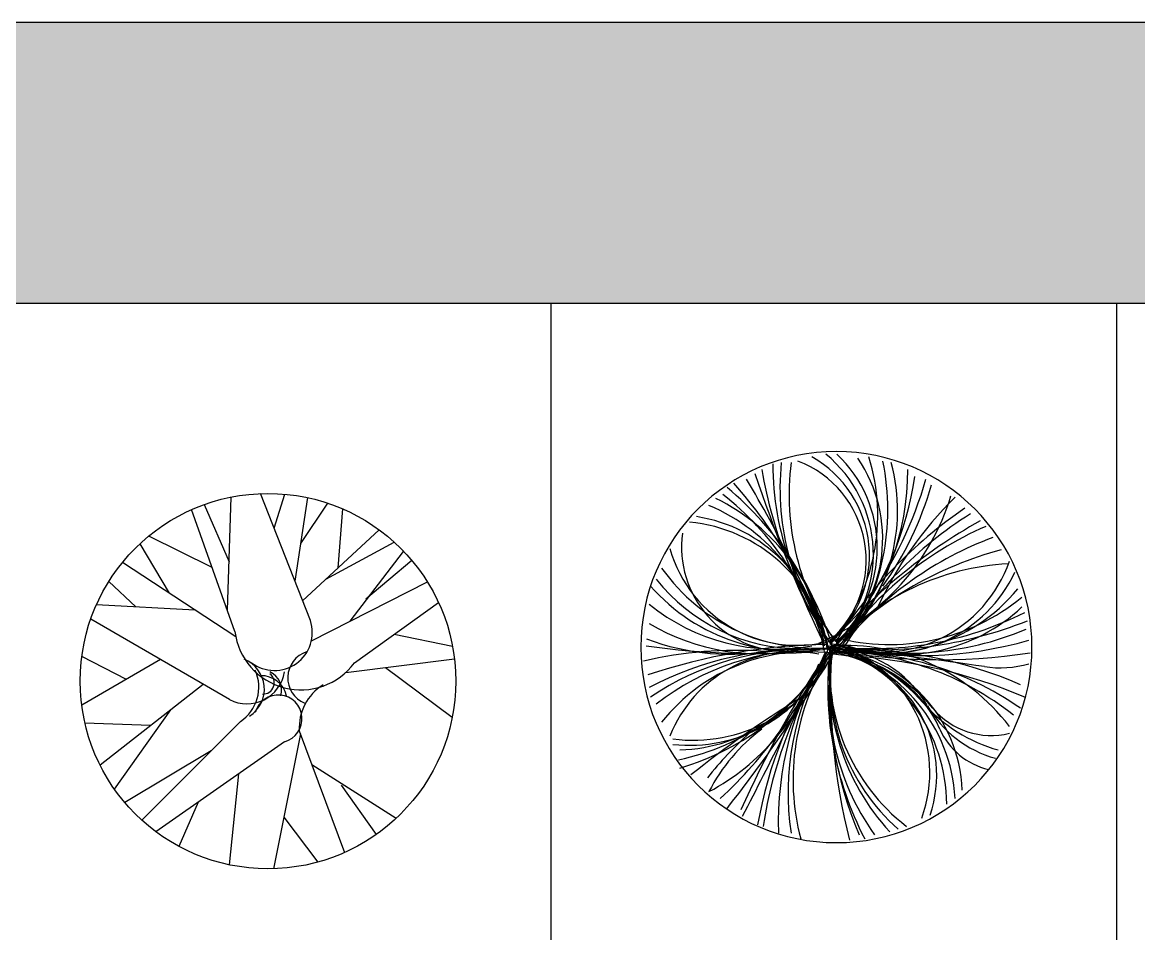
# Model space of a CAD drawing. Header units: inches. Extents: x 7658 to 73799, y 48 to 40262.
# Drawn here: x 32383 to 36546, y 36861 to 40262 of the extents above; entities that cross this region are included whole.
import ezdxf

# ---------------------------------------------------------------- set-up
doc = ezdxf.new("R2010")
doc.units = ezdxf.units.IN
doc.layers.add('www.cad-blocks.net', color=7, linetype='Continuous')

# ---------------------------------------------------------------- blocks, each defined once
blk = doc.blocks.new('A$C516926BB')
for p, q in [((0, 38.5194), (62.4121, 38.5194)), ((22.968, 38.5194), (22.968, 0)), ((25.0771, 38.5194), (25.0771, 0))]:
    blk.add_line(p, q)
blk = doc.blocks.new('A$C5D42461D')
at = {"color": 0}
for p, q in [((0.5467, 0.9644), (0.5606, 1.3868)), ((0.8562, 0.9259), (0.6705, 1.3999)), ((0.721, 1.2709), (0.7608, 1.3976)), ((0.845, 1.3848), (0.7986, 1.0729)), ((0.5749, 0.8849), (0.4132, 1.3399)), ((0.4599, 1.3587), (0.5527, 1.1454)), ((0.92, 1.3643), (0.8196, 1.2141)), ((0.9603, 1.1233), (0.9771, 1.3424)), ((0.8273, 0.9995), (1.1123, 1.2648)), ((0.2207, 1.2125), (0.33, 1.028)), ((0.49, 1.1238), (0.2537, 1.2414)), ((0.9142, 1.0804), (1.169, 1.2185)), ((1.0042, 0.9239), (1.204, 1.1843)), ((0.5782, 0.8649), (0.1554, 1.1427)), ((1.2348, 1.15), (1.0628, 1.0058)), ((0.205, 0.9771), (0.1047, 1.0721)), ((0.8599, 0.8508), (1.2928, 1.07)), ((0.4254, 0.9653), (0.0583, 0.9849)), ((1.0206, 0.7684), (1.3339, 0.9937)), ((0.5546, 0.6312), (0.0371, 0.9317)), ((1.1688, 0.875), (1.3862, 0.8304)), ((0.1706, 0.7067), (0.0038, 0.7921)), ((0.2976, 0.7804), (0.0036, 0.6098)), ((0.9885, 0.7327), (1.3934, 0.7839)), ((1.1369, 0.7514), (1.3854, 0.5653)), ((0.4568, 0.688), (0.0717, 0.3868)), ((0.3348, 0.5926), (0.125, 0.2975)), ((0.2603, 0.5343), (0.0156, 0.5429)), ((0.5953, 0.5494), (0.2278, 0.1811)), ((0.8193, 0.5029), (0.7191, 0)), ((0.8149, 0.5147), (0.9833, 0.0604)), ((0.7603, 0.4738), (0.2802, 0.138)), ((0.4859, 0.4398), (0.1636, 0.2475)), ((0.8614, 0.3893), (1.1763, 0.1884)), ((0.5884, 0.3536), (0.5532, 0.0148)), ((1.1022, 0.128), (0.9727, 0.3114)), ((0.4375, 0.248), (0.3661, 0.0834)), ((0.7573, 0.1919), (0.8844, 0.0249))]:
    blk.add_line(p, q, dxfattribs=at)
for centre, major_axis, start_param, end_param in [((0.6981, 0.7001), (0.7004, 0), -6.894750588237741e-07, 6.283184617704528), ((0.7218, 0.8814), (0.1001, 0.1001), 3.280842, 5.816889), ((0.8209, 0.9153), (0.1753, 0.1753), 2.479248, 4.863344), ((0.8739, 0.7123), (-0.0722, 0.0722), -0.469626, 1.967569), ((0.5649, 0.6706), (0.0847, 0.0847), 4.496249, 6.690111), ((0.6194, 0.7587), (-0.1011, 0.1011), 1.88617, 3.754789), ((0.5087, 0.6781), (-0.1097, 0.1097), 2.947975, 4.34476), ((0.6737, 0.6252), (-0.0673, 0.0673), 4.138269, 5.527947), ((0.6796, 0.694), (0.0298, 0.0298), 3.884732, 6.417548), ((0.6738, 0.6656), (-0.0533, 0.0533), 3.652117, 5.069608), ((1.0019, 0.5265), (0.1325, 0.1325), 1.336521, 2.419036), ((0.7362, 0.5595), (0.0629, 0.0629), 4.201373, 8.365654)]:
    blk.add_ellipse(centre, major_axis=major_axis, ratio=1, start_param=start_param, end_param=end_param, dxfattribs=at)
blk = doc.blocks.new('A$C54C81A1C')
at = {"color": 0}
for centre, major_axis, start_param, end_param in [((0.7272, 0.729), (0.7295, 0), 0, 6.283185), ((1.4954, 1.3208), (-0.692, 0.692), 0.685772, 1.421857), ((1.5072, 1.2988), (-0.6765, 0.6765), 0.660424, 1.3971), ((0.4414, 1.0529), (-0.3968, 0), 2.291143, 4.345238), ((0.427, 1.0704), (-0.4234, 0), 2.281299, 4.196934), ((0.3821, 1.0751), (-0.483, 0), 2.34206, 4.027474), ((0.1374, 1.2201), (-0.526, 0.526), 3.242086, 4.225443), ((0.3699, 1.1336), (0.5301, 0), -0.839467, 0.601569), ((0.3983, 1.0993), (0.4815, 0), -0.813321, 0.81332), ((0.27, 1.2382), (-0.4847, 0.4847), 3.100393, 4.192507), ((0.0365, 1.2415), (-0.6242, 0.6242), 3.307234, 4.134402), ((5.7384, 3.1639), (-3.9653, 3.9653), 1.10977, 1.228456), ((2.1188, 1.6736), (-1.1974, 1.1974), 0.952369, 1.377369), ((1.5209, 1.4064), (-1.0304, 0), -0.006285, 0.717762), ((-0.0154, 1.395), (0.7136, 0.7136), 4.803722, 5.495027), ((-0.993, 0.1606), (1.2615, 1.2615), 5.831101, 6.220323), ((-3.1253, -0.749), (-2.8984, 2.8984), 4.295799, 4.466262), ((-0.1285, 1.5267), (0.8198, 0.8198), 4.821752, 5.358962), ((-0.3742, 1.7672), (-1.0558, 1.0558), 3.315624, 3.647923), ((-0.0971, 1.6682), (-0.8663, 0.8663), 3.307435, 3.651695), ((-0.3766, 0.4334), (0.7784, 0.7784), 5.774254, 6.40239), ((-0.4894, 0.3614), (0.8894, 0.8894), 5.794128, 6.370236), ((0.3193, 1.5472), (0.8729, 0), -1.167673, -0.294679), ((-0.0274, 0.5941), (0.5089, 0.5089), 5.66407, 6.670198), ((-0.0539, 0.6037), (-0.5348, 0.5348), 4.086155, 5.043787), ((2.1424, 0.2982), (-0.9813, 0.9813), -0.009188, 0.357682), ((0.1184, 0.6527), (0.403, 0.403), 5.640792, 6.915669), ((2.1863, -0.1858), (1.2275, 1.2275), 1.385232, 1.787202), ((1.9953, -0.0012), (-1.0239, 1.0239), -0.226257, 0.25709), ((0.125, 0.6144), (-0.4125, 0.4125), 4.115209, 5.404641), ((2.2846, -0.6108), (1.4702, 1.4702), 1.298778, 1.64963), ((1.813, -0.0252), (-0.9304, 0.9304), -0.37182, 0.189611), ((0.5386, 1.1019), (-0.2749, 0.2749), 0.651683, 2.365967), ((1.7804, -0.1103), (-0.9433, 0.9433), -0.425213, 0.085109), ((0.5818, 1.229), (-0.4933, 0), 0.271367, 1.88507), ((1.6856, -0.2143), (0.9549, 0.9549), 1.043178, 1.566968), ((0.8959, 1.215), (-0.5043, 0), 1.233745, 2.808467), ((0.6525, 1.431), (0.706, 0), 3.755696, 4.818404), ((1.4176, 0.0925), (0.6707, 0.6707), 0.838473, 1.613617), ((0.9124, 1.2364), (-0.3762, 0.3762), 2.126712, 3.484491), ((0.5909, 1.4079), (0.4839, 0.4839), 3.026565, 3.931834), ((0.5739, 1.4326), (0.7196, 0), 3.863894, 4.922438), ((0.8923, 1.3665), (-0.6617, 0), 1.272831, 2.453876), ((0.5004, 1.4681), (-0.5279, 0.5279), 1.672356, 2.538462), ((0.9255, 1.5158), (0.5496, 0.5496), 3.664758, 4.615109), ((0.9728, 1.3516), (-0.4596, 0.4596), 2.014681, 3.113123), ((0.864, 1.9774), (1.2539, 0), 4.583772, 5.18026), ((0.4403, 1.5145), (0.5728, 0.5728), 3.394019, 4.144317), ((0.8746, 2.2422), (-1.5237, 0), 1.454661, 1.950884), ((0.9936, 1.8342), (-1.1279, 0), 1.310447, 1.972623), ((0.333, 1.5926), (-0.6294, 0.6294), 1.994989, 2.545934), ((0.7599, -0.0359), (-0.7715, 0), 3.795286, 4.779274), ((1.0317, 2.2106), (1.0702, 1.0702), 3.722206, 4.20362), ((0.3534, -0.7939), (-1.0683, 1.0683), -0.855606, -0.554759), ((0.4328, 3.6595), (2.0894, 2.0894), 3.786266, 4.002757), ((0.7239, -1.464), (-1.558, 1.558), -0.771306, -0.461957), ((0.5987, -0.4954), (0.8596, 0.8596), 0.729265, 1.273323), ((0.6088, -0.3022), (0.7223, 0.7223), 0.743766, 1.383152), ((0.6463, -0.2472), (-0.6829, 0.6829), -0.806761, -0.126162), ((0.6188, 0.0187), (-0.49, 0.49), -0.945386, 0.115763), ((0.569, 0.2143), (-0.3516, 0.3516), -0.972823, 0.409101), ((0.1933, 0.9638), (-0.4117, 0.4117), 2.22478, 3.48192), ((-0.0365, 1.1675), (-0.6195, 0.6195), 2.556435, 3.395602), ((-0.1369, 1.2341), (-0.7045, 0.7045), 2.640834, 3.389028), ((0.1216, 0.9729), (-0.4441, 0.4441), 2.390205, 3.518763), ((-0.8339, 1.3889), (1.1772, 1.1772), 4.670804, 5.079847), ((222.0787, -112.3502), (-175.7785, 175.7785), 0.31325, 0.31601), ((2.095, -0.1876), (-1.1733, 1.1733), 0.21532, 0.635591), ((1.7152, 0.076), (0.8518, 0.8518), 1.798868, 2.390916), ((1.6013, 0.5551), (0.9015, 0), 2.936041, 3.764715), ((1.5591, 0.6193), (0.8584, 0), 3.00771, 3.883466), ((1.4508, 0.6093), (0.5275, 0.5275), 2.20244, 3.204357), ((1.9279, 0.5804), (-0.8719, 0.8719), 0.669006, 1.2631), ((1.4389, 0.6425), (0.7362, 0), 3.017089, 4.054136), ((1.1109, 2.9139), (-2.2318, 0), 1.377639, 1.723455), ((0.7527, -0.4414), (-1.1509, 0), 4.100394, 4.764466), ((0.5594, 0.1304), (0.6116, 0), 0.054663, 1.324725), ((0.6508, 0.1758), (-0.5456, 0), 3.17648, 4.606643), ((0.5455, 0.0775), (0.4756, 0.4756), 6.218637, 6.816019), ((0.6976, 0.298), (0.3011, 0.3011), 6.021669, 7.031135), ((0.6127, 0.1038), (-0.4374, 0.4374), 4.623591, 5.325395), ((0.5761, 0.2619), (-0.4996, 0), 2.792921, 4.411867), ((0.7046, -0.3847), (-0.7764, 0.7764), -1.457203, -0.803024), ((0.6354, 0.2507), (0.4658, 0), -0.32579, 1.379531), ((0.7852, -0.8615), (1.1177, 1.1177), 0.376368, 0.817619), ((0.5114, 0.1369), (-0.4438, 0.4438), 3.936806, 5.13467), ((-0.096, -8.5464), (6.5794, 6.5794), 0.637079, 0.692687), ((0.1775, 0.9381), (0.4069, 0.4069), 3.82157, 5.03665), ((-0.1589, 0.9573), (0.6156, 0.6156), 4.418341, 5.157296), ((-3.6636, 3.2781), (3.591, 3.591), 4.82853, 4.960023), ((4.0966, -1.5415), (-2.8851, 2.8851), 0.205985, 0.365361), ((1.959, -0.1953), (1.0944, 1.0944), 1.749395, 2.187018), ((1.5656, 0.1845), (-0.7204, 0.7204), 0.263449, 0.933475), ((1.4295, 0.2347), (0.611, 0.611), 1.783735, 2.615168), ((2.0418, 0.5611), (0.9474, 0.9474), 2.258031, 2.764626), ((3.0638, 0.5801), (-1.6676, 1.6676), 0.735537, 1.030306), ((0.6814, 0.2319), (0.3337, 0.3337), 5.914401, 7.000418), ((0.6468, -1.3125), (-1.4234, 1.4234), -1.184766, -0.839234), ((1.3378, 1.0495), (-0.2812, 0.2812), 2.207875, 2.629251), ((2.5623, -2.6937), (2.6768, 2.6768), 1.333706, 1.464557), ((1.4878, 0.9054), (-0.4114, 0.4114), 1.506248, 2.083125), ((1.4346, 0.7238), (-0.3007, 0.3007), 1.30928, 2.084718), ((1.3045, 0.6825), (-0.2004, 0.2004), 1.481998, 2.59836), ((0.8491, -0.1151), (0.4741, 0.4741), 1.424736, 1.884243), ((1.3545, 0.5298), (0.1867, 0.1867), 2.772808, 3.698211), ((1.2365, -0.5313), (-0.888, 0.888), -0.058881, 0.122483)]:
    blk.add_ellipse(centre, major_axis=major_axis, ratio=1, start_param=start_param, end_param=end_param, dxfattribs=at)
blk = doc.blocks.new('format')
at = {"layer": 'www.cad-blocks.net', "true_color": 0x546d8e}
h = blk.add_hatch(color=155, dxfattribs=at)
h.set_gradient(color1=(68, 68, 68), color2=(84, 109, 142), tint=1)
h.paths.add_polyline_path([(11386.7, 40261.7), (11386.7, 39213.8), (73798.8, 39213.8), (73798.8, 40261.7)])
at = {"layer": 'www.cad-blocks.net', "color": 155, "true_color": 0x546d8e}
for p, q in [((11386.7, 40261.7), (73798.8, 40261.7)), ((11386.7, 39213.8), (73798.8, 39213.8)), ((11386.7, 39213.8), (73798.8, 39213.8))]:
    blk.add_line(p, q, dxfattribs=at)

msp = doc.modelspace()

# ---------------------------------------------------------------- block references
msp.add_blockref('format', (0, 0))
at = {"xscale": 1000, "yscale": 1000, "zscale": 1000}
for name, p in [('A$C54C81A1C', (34691.9, 37201.3)), ('A$C5D42461D', (32601.1, 37103.3))]:
    msp.add_blockref(name, p, dxfattribs=at)
at = {"layer": 'www.cad-blocks.net', "color": 155, "true_color": 0x546d8e, "xscale": 1000, "yscale": 1000, "zscale": 1000}
msp.add_blockref('A$C516926BB', (11386.7, 694.4), dxfattribs=at)

doc.saveas('drawing.dxf')
